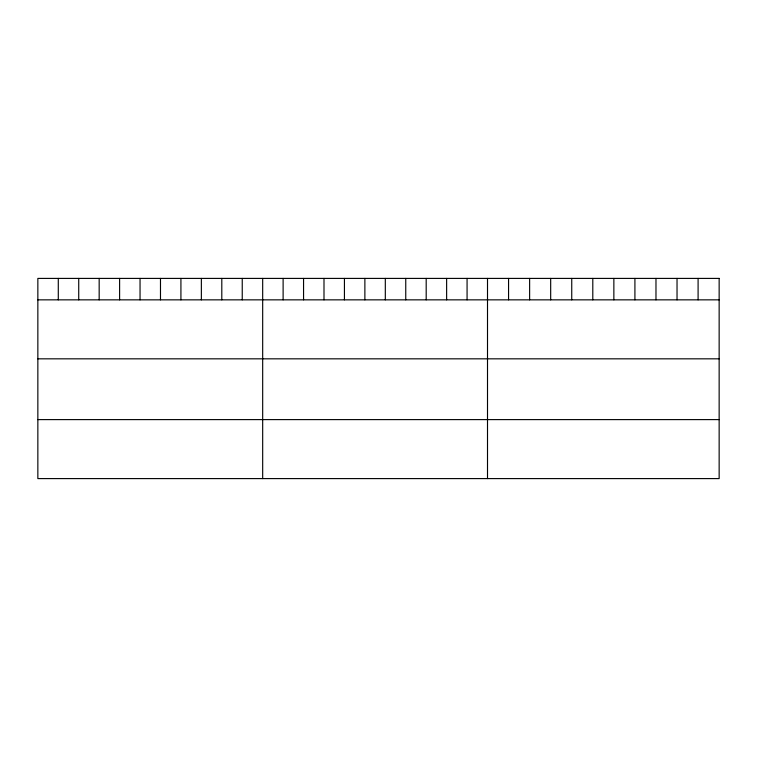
<?xml version="1.0" encoding="UTF-8"?>
<svg xmlns="http://www.w3.org/2000/svg" width="757" height="757" viewBox="0 0 757 757"><rect width="100%" height="100%" fill="white"/><g stroke="black" fill="none" stroke-linecap="round" stroke-linejoin="round"><path stroke-width="1.14" d="M37.85 299.848L719.15 299.848M37.85 358.827L719.15 358.827M37.85 419.605L719.15 419.605M698.096 278.406L698.096 299.848M677.032 278.406L677.032 299.848M655.978 278.406L655.978 299.848M634.915 278.406L634.915 299.848M613.861 278.406L613.861 299.848M592.797 278.406L592.797 299.848M571.743 278.406L571.743 299.848M550.68 278.406L550.68 299.848M529.626 278.406L529.626 299.848M508.562 278.406L508.562 299.848M487.508 278.406L487.508 478.594M467.069 278.406L467.069 299.848M446.63 278.406L446.63 299.848M426.191 278.406L426.191 299.848M405.752 278.406L405.752 299.848M385.313 278.406L385.313 299.848M364.874 278.406L364.874 299.848M344.435 278.406L344.435 299.848M323.996 278.406L323.996 299.848M303.557 278.406L303.557 299.848M283.118 278.406L283.118 299.848M262.679 278.406L262.679 478.594M242.24 278.406L242.24 299.848M221.801 278.406L221.801 299.848M201.362 278.406L201.362 299.848M180.923 278.406L180.923 299.848M160.484 278.406L160.484 299.848M140.045 278.406L140.045 299.848M119.606 278.406L119.606 299.848M99.167 278.406L99.167 299.848M78.728 278.406L78.728 299.848M58.289 278.406L58.289 299.848M719.15 278.406L37.85 278.406L37.85 478.594L719.15 478.594L719.15 278.406"/></g></svg>
